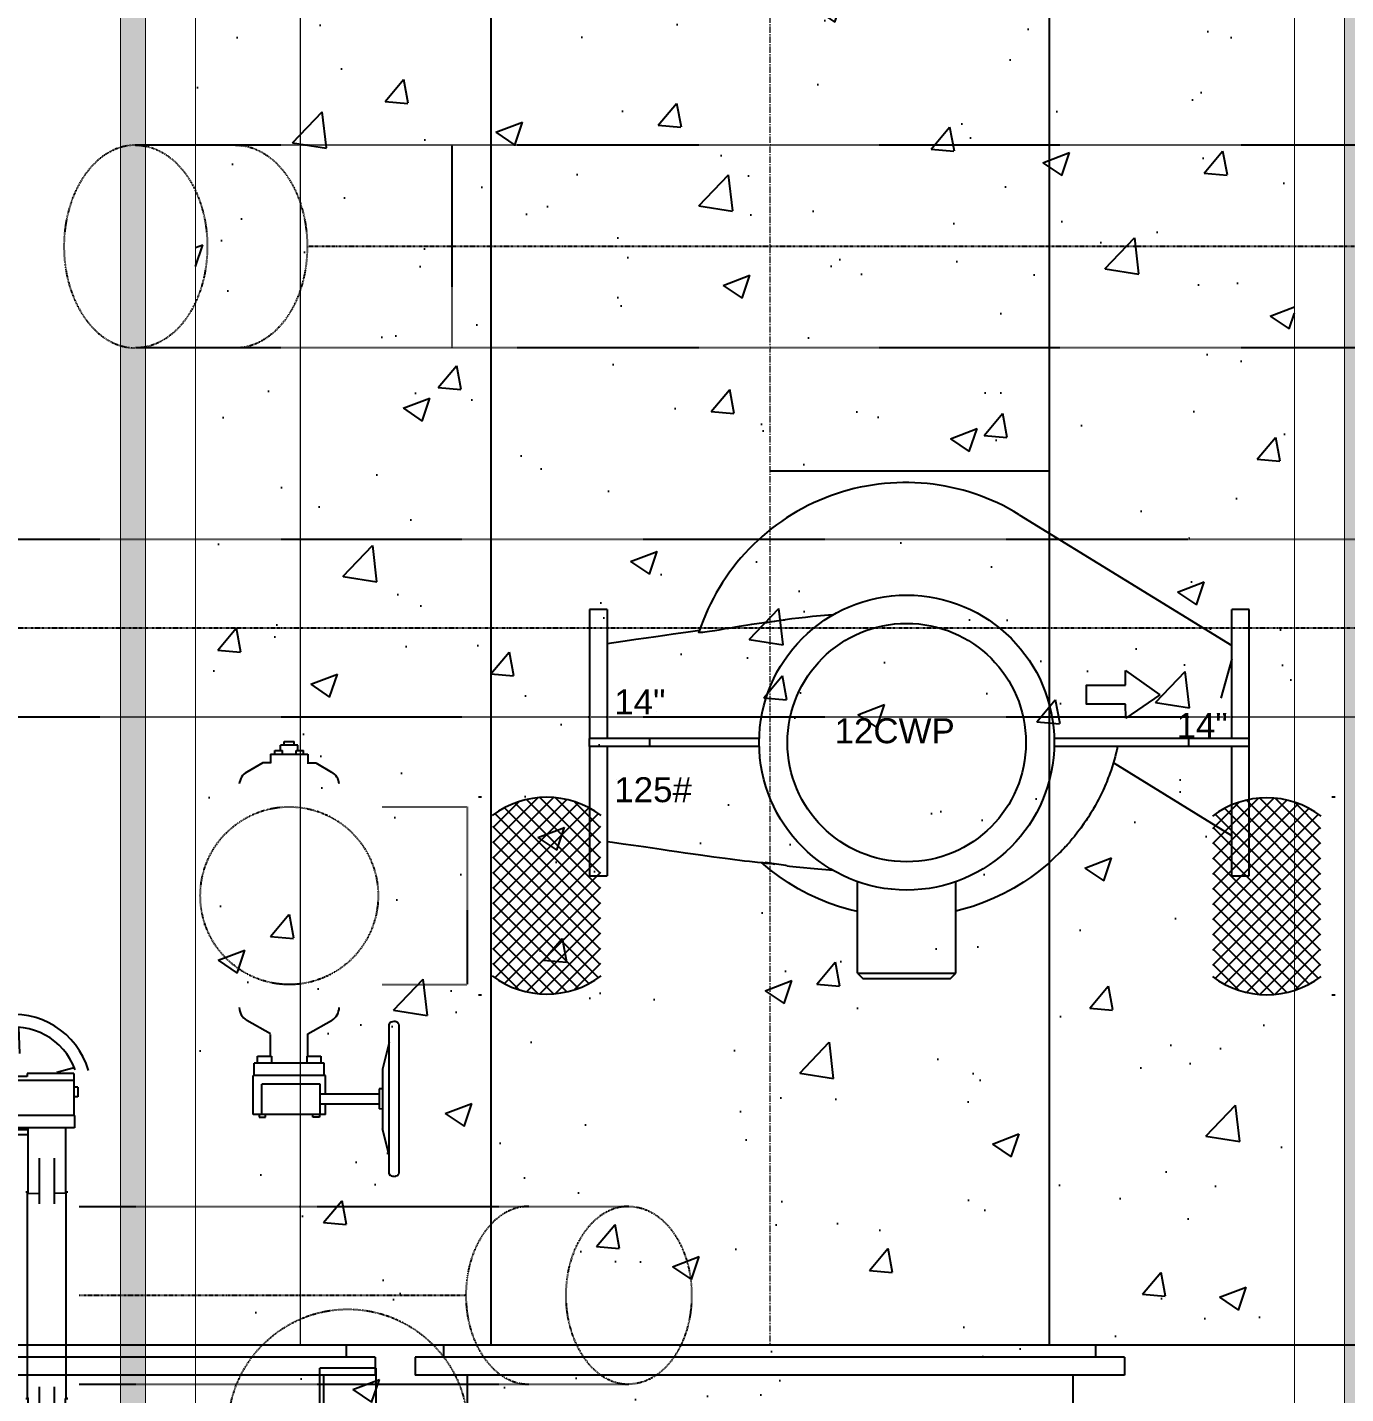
# Model space of a CAD drawing. Header units: millimetres. Extents: x -18489 to 17339, y -1599 to 10961.
# Drawn here: x -15451.8 to -15187.9, y 3256.3 to 3529.8 of the extents above; entities that cross this region are included whole.
import ezdxf

# ---------------------------------------------------------------- set-up
doc = ezdxf.new("R2010")
doc.units = ezdxf.units.MM
for name, pattern in [('188K-SM-07-F10-MECH-CHW PIPE-Y2257103$0$15P3-XFM1P40$0$15P3-XFM1P40$0$CENTER2', [1.125, 0.75, -0.125, 0.125, -0.125]), ('188K-SM-07-F10-MECH-CHW PIPE-Y2257103$0$Micron CUP L10 HVAC 2nd PIPE$0$CENTER', [2, 1.25, -0.25, 0.25, -0.25]), ('188K-SM-07-F10-MECH-CHW PIPE-Y2257103$0$Micron CUP L10 HVAC 2nd PIPE$0$JIS_02_1.0', [2, 1, -1]), ('188K-SM-07-F10-MECH-CHW PIPE-Y2257103$0$XKA01LR1-HVAC-PIPE-冷卻水-Y2225103 Shawn$0$CENTER', [2, 1.25, -0.25, 0.25, -0.25])]:
    doc.linetypes.add(name, pattern=pattern)
for name, color, linetype in [('188K-SM-03-F10-MECH-EQ-Y2257103$0$0 Xref', 8, 'Continuous'), ('188K-SM-03-F10-MECH-EQ-Y2257103$0$M-EQU-FOUNDATION', 8, 'Continuous'), ('188K-SM-03-F10-MECH-EQ-Y2257103$0$Micron CUP L10 HVAC EQU$0$M-MECH-EQU', 136, 'Continuous'), ('188K-SM-07-F10-MECH-CHW PIPE-Y2257103$0$0 XC', 8, 'Continuous'), ('188K-SM-07-F10-MECH-CHW PIPE-Y2257103$0$H-TXT', 53, 'Continuous'), ('188K-SM-07-F10-MECH-CHW PIPE-Y2257103$0$M-CWTR-12PIPE-S', 3, 'Continuous'), ('188K-SM-07-F10-MECH-CHW PIPE-Y2257103$0$Micron CUP L10 HVAC 2nd PIPE$0$0 Xref', 8, 'Continuous'), ('188K-SM-07-F10-MECH-CHW PIPE-Y2257103$0$Micron CUP L10 HVAC 2nd PIPE$0$M-P-12CHR-2nd-PIPE', 4, '188K-SM-07-F10-MECH-CHW PIPE-Y2257103$0$Micron CUP L10 HVAC 2nd PIPE$0$JIS_02_1.0'), ('188K-SM-07-F10-MECH-CHW PIPE-Y2257103$0$Micron CUP L10 HVAC 2nd PIPE$0$M-P-12CHS-2nd-PIPE', 3, '188K-SM-07-F10-MECH-CHW PIPE-Y2257103$0$Micron CUP L10 HVAC 2nd PIPE$0$JIS_02_1.0'), ('188K-SM-07-F10-MECH-CHW PIPE-Y2257103$0$Micron CUP L10 HVAC 2nd PIPE$0$M-P-2nd Cen', 8, '188K-SM-07-F10-MECH-CHW PIPE-Y2257103$0$Micron CUP L10 HVAC 2nd PIPE$0$CENTER'), ('188K-SM-07-F10-MECH-CHW PIPE-Y2257103$0$Micron CUP L10 HVAC 2nd PIPE$0$M-P-2nd-CWR-D', 202, '188K-SM-07-F10-MECH-CHW PIPE-Y2257103$0$Micron CUP L10 HVAC 2nd PIPE$0$JIS_02_1.0'), ('188K-SM-07-F10-MECH-CHW PIPE-Y2257103$0$Micron CUP L10 HVAC 2nd PIPE$0$M-VALVE', 53, 'Continuous'), ('188K-SM-07-F10-MECH-CHW PIPE-Y2257103$0$XKA01LR1-HVAC-PIPE-冷卻水-Y2225103 Shawn$0$M-P-CWR-D', 202, 'Continuous')]:
    doc.layers.add(name, color=color, linetype=linetype)
doc.layers.add('188K-SM-07-F10-MECH-CHW PIPE-Y2257103$0$XKA01LR1-HVAC-PIPE-冷卻水-Y2225103 Shawn$0$M-PIPE-CEN', color=8, linetype='188K-SM-07-F10-MECH-CHW PIPE-Y2257103$0$XKA01LR1-HVAC-PIPE-冷卻水-Y2225103 Shawn$0$CENTER', lineweight=9)
doc.styles.add('188K-SM-03-F10-MECH-EQ-Y2257103$0$Micron CUP L10 HVAC EQU$0$Standard', font='arial.ttf')

# ---------------------------------------------------------------- blocks, each defined once
blk = doc.blocks.new('188K-SM-03-F10-MECH-EQ-Y2257103$0$Micron CUP L10 HVAC EQU$0$ARROW')
for p, q in [((-0.98, 3.35), (-0.99, 4.64)), ((-0.99, 4.64), (2, 2.52)), ((2, 2.52), (-0.97, 0.46)), ((-1, 1.71), (-0.98, 1.71)), ((-0.97, 0.46), (-0.98, 1.71)), ((-0.97, 0.46), (-0.97, 0.46))]:
    blk.add_line(p, q)
blk.add_lwpolyline([(-1, 1.71), (-4.4, 1.71), (-4.4, 3.35), (-1, 3.35)])
blk = doc.blocks.new('188K-SM-03-F10-MECH-EQ-Y2257103$0$Micron CUP L10 HVAC EQU$0$A$C2DAD0999')
for p, q in [((25.4, 132.08, 0), (25.4, 128.57, 0)), ((51.27, 132.08, 0), (25.4, 132.08, 0)), ((52.87, 132.08, 0), (51.27, 132.08, 0)), ((51.27, 132.08, 0), (51.27, 120.01, 0)), ((52.87, 132.08, 0), (52.87, 120.01, 0)), ((78.74, 132.08, 0), (52.87, 132.08, 0)), ((78.74, 128.57, 0), (78.74, 132.08, 0)), ((6.45, 86.04, 0), (32.62, 128.57, 0)), ((51.27, 128.57, 0), (25.4, 128.57, 0)), ((35.31, 128.57, 0), (43.18, 126.35, 0)), ((78.74, 128.57, 0), (52.87, 128.57, 0)), ((70.72, 128.57, 0), (56.13, 104.87, 0)), ((52.87, 120.01, 0), (51.27, 120.01, 0)), ((51.27, 120.01, 0), (51.27, 93.02, 0)), ((52.87, 120.01, 0), (52.87, 93.02, 0)), ((98.25, 73.34, 0), (79.91, 73.34, 0)), ((98.25, 53.66, 0), (98.25, 73.34, 0)), ((99.38, 72.21, 0), (98.25, 73.34, 0)), ((99.38, 72.21, 0), (99.38, 54.79, 0)), ((98.25, 53.66, 0), (99.38, 54.79, 0)), ((98.25, 53.66, 0), (79.91, 53.66, 0)), ((27.75, 37.13, 0), (27.75, 37.11, 0)), ((76.39, 37.1, 0), (76.39, 37.13, 0)), ((51.27, 33.98, 0), (51.27, 12.06, 0)), ((52.87, 33.98, 0), (52.87, 12.06, 0)), ((76.11, 34.46, 0), (76.08, 34.43, 0)), ((52.87, 12.06, 0), (51.27, 12.06, 0)), ((51.27, 12.06, 0), (51.27, 0, 0)), ((52.87, 12.06, 0), (52.87, 0, 0)), ((25.4, 3.51, 0), (25.4, 0, 0)), ((25.4, 3.51, 0), (51.27, 3.51, 0)), ((52.87, 3.51, 0), (78.74, 3.51, 0)), ((78.74, 0, 0), (78.74, 3.51, 0)), ((25.4, 0, 0), (51.27, 0, 0)), ((52.87, 0, 0), (51.27, 0, 0)), ((52.87, 0, 0), (78.74, 0, 0))]:
    blk.add_line(p, q)
at = {"elevation": 0, "flags": 128}
for points in [[(52.87, 105.72), (53.57, 105.56), (54.25, 105.39), (54.92, 105.22), (55.61, 105.02), (56.25, 104.83), (56.91, 104.62), (57.59, 104.4), (58.29, 104.15), (58.68, 104.01), (59.07, 103.86), (59.49, 103.7), (59.91, 103.53), (60.35, 103.35), (60.8, 103.15), (61.13, 103.01), (61.6, 102.8), (62.14, 102.54), (62.77, 102.24), (63.46, 101.89), (63.92, 101.65), (64.33, 101.43), (64.71, 101.22), (65.06, 101.02), (65.37, 100.84), (65.65, 100.68), (65.9, 100.53), (66.25, 100.32), (66.62, 100.09), (66.99, 99.86), (67.33, 99.63), (67.67, 99.41), (67.99, 99.19), (68.3, 98.98), (69.19, 98.34), (70.03, 97.71), (70.84, 97.08), (71.37, 96.64), (71.89, 96.2), (72.01, 96.1), (72.13, 95.99), (72.24, 95.89), (72.36, 95.79), (72.48, 95.68), (72.6, 95.57), (72.72, 95.47), (72.89, 95.31), (73.19, 95.03), (73.35, 94.88), (73.64, 94.6), (73.92, 94.33), (74.16, 94.1), (75.24, 92.98), (76.18, 91.95), (77.08, 90.89), (78.11, 89.59), (79.09, 88.25), (80.01, 86.88), (81.19, 84.95), (82.27, 82.97), (83.24, 80.93), (84.1, 78.84), (84.86, 76.71), (85.5, 74.54), (85.79, 73.34)], [(85.91, 53.66), (85.57, 52.2), (84.94, 50.03), (84.2, 47.9), (83.35, 45.81), (82.39, 43.76), (81.32, 41.77), (80.16, 39.83), (78.89, 37.96), (77.53, 36.16), (76.08, 34.43)], [(26.53, 48.71), (26.59, 47.83), (26.72, 46.21), (26.86, 44.66), (27, 43.26), (27.14, 41.91), (27.31, 40.48), (27.47, 39.17)], [(76.72, 39.6), (76.78, 40.02), (76.94, 41.4), (77.1, 42.81), (77.24, 44.24), (77.37, 45.69), (77.51, 47.3), (77.61, 48.69)], [(28.07, 35.17), (27.85, 36.51), (27.52, 38.86), (27.48, 39.17)], [(76.72, 39.6), (76.69, 39.33), (76.36, 36.97), (76.07, 35.16)], [(29.21, 27.58), (28.77, 30.04), (28.38, 32.5), (28.02, 34.97), (27.76, 37.11)], [(76.08, 34.43), (76.08, 34.45), (76.08, 34.52), (76.09, 34.6), (76.1, 34.7), (76.12, 34.82), (76.13, 34.98), (76.16, 35.15), (76.18, 35.35), (76.21, 35.58), (76.23, 35.82), (76.31, 36.45), (76.38, 37.1)], [(71.86, 3.51), (72.01, 4.61), (72.32, 6.77), (72.62, 8.84), (72.9, 10.8), (73.16, 12.61), (73.41, 14.33), (73.65, 15.95), (73.87, 17.47), (74.12, 19.17), (74.35, 20.75), (74.55, 22.22), (74.74, 23.58), (74.92, 24.86), (75.08, 26.04), (75.23, 27.14), (75.36, 28.16), (75.48, 29.12), (75.6, 30.07), (75.72, 31.05), (75.84, 32.04), (76.02, 33.64), (76.11, 34.46)], [(29.21, 27.58), (29.37, 26.73), (29.53, 25.9), (29.67, 25.09), (29.77, 24.53), (29.86, 24.01), (29.93, 23.53), (29.99, 23.09), (30.03, 22.7), (30.06, 22.38), (30.06, 22.17), (30.05, 22.02), (30.03, 21.92), (29.99, 21.9)], [(29.61, 22.02), (29.74, 21.13), (29.94, 19.75), (30.15, 18.29), (30.37, 16.73), (30.62, 15.07), (30.88, 13.27), (31.16, 11.35), (31.46, 9.3), (31.77, 7.14), (32.09, 4.87), (32.28, 3.51)], [(29.99, 21.9), (29.82, 21.96), (29.69, 22), (29.63, 22.02), (29.62, 22.02)]]:
    blk.add_lwpolyline(points, dxfattribs=at)
for radius in [29.53, 23.87]:
    blk.add_circle((52.07, 63.5, 0), radius)
blk.add_arc((43.5, 63.25, 0), 43.5, 148.3969, 251.9146)
at = {"xscale": 2.286000000000058, "yscale": 2.286000000000058, "zscale": 2.286000000000058, "rotation": 90}
blk.add_blockref('188K-SM-03-F10-MECH-EQ-Y2257103$0$Micron CUP L10 HVAC EQU$0$ARROW', (48.26, 109.57, 0), dxfattribs=at)
at = {"style": '188K-SM-03-F10-MECH-EQ-Y2257103$0$Micron CUP L10 HVAC EQU$0$Standard'}
for s, p in [('14"', (51.14, 117.51, 0)), ('12CWP', (52.2, 49.06, 0)), ('125#', (64, 4.96, 0)), ('14"', (46.42, 4.96, 0))]:
    blk.add_text(s, height=5, rotation=90, dxfattribs=at).set_placement(p)
blk = doc.blocks.new('188K-SM-03-F10-MECH-EQ-Y2257103$0$Micron CUP L10 HVAC EQU')
at = {"layer": '188K-SM-03-F10-MECH-EQ-Y2257103$0$Micron CUP L10 HVAC EQU$0$M-MECH-EQU', "xscale": 10, "yscale": 10, "zscale": 10, "rotation": 270}
blk.add_blockref('188K-SM-03-F10-MECH-EQ-Y2257103$0$Micron CUP L10 HVAC EQU$0$A$C2DAD0999', (-198127.9, 27294.9, 0), dxfattribs=at)
blk = doc.blocks.new('188K-SM-03-F10-MECH-EQ-Y2257103')
at = {"layer": '188K-SM-03-F10-MECH-EQ-Y2257103$0$M-EQU-FOUNDATION'}
h = blk.add_hatch(dxfattribs=at)
h.set_pattern_fill('AR-CONC', color=256, scale=0.1)
h.set_pattern_definition([(50, (4473.521, -1210.801), (18.218467, -1.593909), [1.905, -20.955]), (355, (4473.521, -1210.8), (-3.524342, 19.105685), [1.524, -16.764058]), (100.45144, (4475.04, -1210.934), (14.694125, 17.511775), [1.619001, -17.809024]), (46.1842, (4473.521, -1205.72), (27.107904, -4.204233), [2.8575, -31.4325]), (96.63556, (4475.78, -1206.07), (23.740413, 24.742612), [2.428502, -26.71356]), (351.18415, (4473.52, -1205.72), (23.740413, 24.742612), [2.285997, -25.145973]), (21, (4476.061, -1206.991), (15.161439, -10.22652), [1.905, -20.955]), (326, (4476.061, -1206.99), (6.180203, 18.418797), [1.524, -16.764]), (71.451445, (4477.325, -1207.843), (21.341642, 8.192277), [1.619001, -17.808994]), (37.5, (4473.5214, -1210.801), (0.3088603, 8.4555039), [0, -16.5608, 0, -17.018, 0, -16.8275]), (7.5, (4473.521, -1210.801), (6.6819663, 10.0180575), [0, -9.7028, 0, -16.1798, 0, -6.4135]), (327.5, (4467.857, -1210.801), (13.5590595, -0.5728744), [0, -6.35, 0, -19.812, 0, -26.289]), (317.5, (4465.317, -1210.801), (14.812918, 2.542649), [0, -8.255, 0, -13.1572, 0, -18.669])])
h.paths.add_polyline_path([(-15188.15, 3652.46), (-15188.15, 2882.46), (-15428.15, 2882.46), (-15428.15, 3652.46)], flags=16)
h.paths.add_polyline_path([(-15183.15, 3657.46), (-15183.15, 2877.46), (-15433.15, 2877.46), (-15433.15, 3657.46)])
h = blk.add_hatch(dxfattribs=at)
h.set_pattern_fill('AR-CONC', color=256, scale=0.3)
h.set_pattern_definition([(50, (4473.52, -1210.8), (54.6554, -4.78173), [5.715, -62.865]), (355, (4473.52, -1210.8), (-10.57303, 57.31705), [4.572, -50.29218]), (100.45144, (4478.076, -1211.2), (44.08237, 52.53533), [4.857, -53.42707]), (46.1842, (4473.52, -1195.56), (81.32371, -12.6127), [8.5725, -94.2975]), (96.63556, (4480.3, -1196.61), (71.22124, 74.22784), [7.2855, -80.14068]), (351.18415, (4473.52, -1195.56), (71.22124, 74.22784), [6.858, -75.43792]), (21, (4481.14, -1199.37), (45.48432, -30.67956), [5.715, -62.865]), (326, (4481.14, -1199.37), (18.54061, 55.25639), [4.572, -50.292]), (71.45144, (4484.93, -1201.93), (64.02493, 24.57683), [4.857, -53.42698]), (37.5, (4473.521, -1210.8), (0.926581, 25.366512), [0, -49.6824, 0, -51.054, 0, -50.4825]), (7.5, (4473.52, -1210.8), (20.0459, 30.054172), [0, -29.1084, 0, -48.5394, 0, -19.2405]), (327.5, (4456.529, -1210.8), (40.677179, -1.718623), [0, -19.05, 0, -59.436, 0, -78.867]), (317.5, (4448.91, -1210.8), (44.438754, 7.62795), [0, -24.765, 0, -39.4716, 0, -56.007])])
h.paths.add_polyline_path([(-15198.15, 3642.46), (-15198.15, 2892.46), (-15418.15, 2892.46), (-15418.15, 3642.46)])
at = {"layer": '188K-SM-03-F10-MECH-EQ-Y2257103$0$M-EQU-FOUNDATION', "const_width": 0.2}
for points in [[(-15183.15, 3657.46), (-15183.15, 2877.46), (-15433.15, 2877.46), (-15433.15, 3657.46)], [(-15188.15, 3652.46), (-15188.15, 2882.46), (-15428.15, 2882.46), (-15428.15, 3652.46)], [(-15198.15, 3642.46), (-15198.15, 2892.46), (-15418.15, 2892.46), (-15418.15, 3642.46)]]:
    blk.add_lwpolyline(points, close=True, dxfattribs=at)
at = {"layer": '188K-SM-03-F10-MECH-EQ-Y2257103$0$0 Xref', "xscale": 0.1, "yscale": 0.1, "zscale": 0.1}
blk.add_blockref('188K-SM-03-F10-MECH-EQ-Y2257103$0$Micron CUP L10 HVAC EQU', (4473.52, 709.2), dxfattribs=at)
blk = doc.blocks.new('188K-SM-07-F10-MECH-CHW PIPE-Y2257103$0$A$Cad9fb321')
for p, q in [((-311.9, 710), (-275.9, 710)), ((-311.9, 710), (-311.9, -710)), ((-275.9, 710), (-275.9, -710)), ((-24, 710), (-60, 710)), ((-60, 710), (-60, -710)), ((-24, 710), (-24, -710)), ((-335.9, 652.5), (-335.9, -652.5)), ((-311.9, 652.5), (-335.9, 652.5)), ((-208.1, 643.6), (-208.1, 614.4)), ((-198.1, 651.6), (-137.8, 651.6)), ((-188, 643.6), (-188, 614.4)), ((-147.9, 643.6), (-147.9, 614.4)), ((-127.8, 643.6), (-127.8, 614.4)), ((-24, 652.5), (0, 652.5)), ((0, 652.5), (0, -652.5)), ((-275.9, 606.4), (-60, 606.4)), ((-275.9, -606.4), (-60, -606.4)), ((-188, -606.4), (-188, -708.5)), ((-147.9, -606.4), (-147.9, -708.5)), ((-311.9, -652.5), (-335.9, -652.5)), ((-24, -652.5), (0, -652.5)), ((-311.9, -710), (-275.9, -710)), ((-208.1, -708.5), (-208.1, -788.8)), ((-127.8, -708.5), (-208.1, -708.5)), ((-127.8, -708.5), (-127.8, -788.8)), ((-24, -710), (-60, -710)), ((-290.1, -788.8), (-45.8, -788.8)), ((-290.1, -788.8), (-290.1, -900.8)), ((-45.8, -788.8), (-45.8, -900.8)), ((-45.8, -900.8), (-290.1, -900.8))]:
    blk.add_line(p, q)
at = {"linetype": '188K-SM-07-F10-MECH-CHW PIPE-Y2257103$0$15P3-XFM1P40$0$15P3-XFM1P40$0$CENTER2'}
blk.add_circle((-168, -844.8), 240, dxfattribs=at)
for centre, radius, start, end in [((-198.1, 641.3), 10.3, 12.6804, 167.3196), ((-168, 622.5), 29.1, 46.3972, 133.6028), ((-137.8, 641.3), 10.3, 12.6804, 167.3196), ((-218.1, 616.7), 10.3, 270, 347.3196), ((-198.1, 616.7), 10.3, 192.6804, 347.3196), ((-168, 635.5), 29.1, 226.3972, 313.6028), ((-137.8, 616.7), 10.3, 192.6804, 347.3196), ((-117.8, 616.7), 10.3, 192.6804, 270)]:
    blk.add_arc(centre, radius, start, end)
blk = doc.blocks.new('188K-SM-07-F10-MECH-CHW PIPE-Y2257103$0$A$C57463455')
for p, q in [((752.5, 0), (-752.5, 0)), ((-752.5, -24), (-752.5, 0)), ((752.5, -24), (752.5, 0)), ((-810, -24), (-810, -60)), ((810, -24), (-810, -24)), ((810, -24), (810, -60)), ((-1000.8, -290.1), (-1000.8, -45.8)), ((-888.8, -45.8), (-1000.8, -45.8)), ((-888.8, -45.8), (-888.8, -290.1)), ((810, -60), (-810, -60)), ((-706.4, -60), (-706.4, -275.9)), ((706.4, -60), (706.4, -275.9)), ((-808.5, -127.8), (-888.8, -127.8)), ((-808.5, -208.1), (-808.5, -127.8)), ((743.6, -127.8), (714.4, -127.8)), ((-706.4, -147.9), (-808.5, -147.9)), ((743.6, -147.9), (714.4, -147.9)), ((751.6, -137.8), (751.6, -198.1)), ((-706.4, -188), (-808.5, -188)), ((743.6, -188), (714.4, -188)), ((-808.5, -208.1), (-888.8, -208.1)), ((743.6, -208.1), (714.4, -208.1)), ((-888.8, -290.1), (-1000.8, -290.1)), ((-810, -311.9), (-810, -275.9)), ((810, -275.9), (-810, -275.9)), ((810, -311.9), (810, -275.9)), ((810, -311.9), (-810, -311.9)), ((-752.5, -311.9), (-752.5, -335.9)), ((752.5, -311.9), (752.5, -335.9)), ((752.5, -335.9), (-752.5, -335.9))]:
    blk.add_line(p, q)
at = {"linetype": '188K-SM-07-F10-MECH-CHW PIPE-Y2257103$0$15P3-XFM1P40$0$15P3-XFM1P40$0$CENTER2'}
blk.add_circle((-944.8, -168), 240, dxfattribs=at)
for centre, radius, start, end in [((716.7, -117.8), 10.3, 180, 257.3196), ((716.7, -137.8), 10.3, 102.6804, 257.3196), ((741.3, -137.8), 10.3, 282.6804, 77.3196), ((735.5, -168), 29.1, 136.3972, 223.6028), ((722.5, -168), 29.1, 316.3972, 43.6028), ((716.7, -198.1), 10.3, 102.6804, 257.3196), ((741.3, -198.1), 10.3, 282.6804, 77.3196), ((716.7, -218.1), 10.3, 102.6804, 180)]:
    blk.add_arc(centre, radius, start, end)
blk = doc.blocks.new('188K-SM-07-F10-MECH-CHW PIPE-Y2257103$0$Micron CUP L10 HVAC 2nd PIPE$0$A$Cd80deb1c')
for p, q in [((22.6, 198.2), (29.1, 198.2)), ((173.2, 196.5), (51.7, 75.1)), ((142.5, 196.3), (51.7, 105.5)), ((199.7, 192.6), (51.7, 44.6)), ((267.1, 44.6), (119.1, 192.6)), ((267.1, 75.1), (145.6, 196.5)), ((267.1, 105.5), (176.3, 196.3)), ((104.1, 188.5), (51.7, 136)), ((223, 185.6), (51.7, 14.1)), ((244, 176.1), (51.7, -16.3)), ((263, 164.4), (51.7, -46.7)), ((267.1, -46.7), (55.8, 164.4)), ((267.1, -16.3), (74.7, 176.1)), ((267.1, 14.1), (95.7, 185.6)), ((267.1, 136), (214.6, 188.5)), ((267.1, 138.2), (51.7, -77.2)), ((267.1, -77.2), (51.7, 138.2)), ((267.1, 107.7), (51.7, -107.7)), ((267.1, -107.7), (51.7, 107.7)), ((267.1, 77.2), (51.7, -138.2)), ((267.1, -138.2), (51.7, 77.2)), ((263, -164.4), (51.7, 46.7)), ((267.1, 46.7), (55.8, -164.4)), ((244, -176.1), (51.7, 16.3)), ((267.1, 16.3), (74.7, -176.1)), ((223, -185.6), (51.7, -14.1)), ((267.1, -14.1), (95.7, -185.6)), ((199.7, -192.6), (51.7, -44.6)), ((267.1, -44.6), (119.1, -192.6)), ((173.2, -196.5), (51.7, -75.1)), ((267.1, -75.1), (145.6, -196.5)), ((142.5, -196.3), (51.7, -105.5)), ((267.1, -105.5), (176.3, -196.3)), ((104.1, -188.5), (51.7, -136)), ((267.1, -136), (214.6, -188.5)), ((22.6, -198.2), (29.1, -198.2))]:
    blk.add_line(p, q)
for centre, start, end in [((159.4, 16.2), 53, 127), ((159.4, -16.2), 233, 307)]:
    blk.add_arc(centre, 180.9, start, end)
blk = doc.blocks.new('188K-SM-07-F10-MECH-CHW PIPE-Y2257103$0$Micron CUP L10 HVAC 2nd PIPE$0$A$Cd87b4937')
for p, q in [((-465, 556.2), (-465, 257.8)), ((-445, 557.1), (-445, 256.9)), ((-445, 519.7), (-431.6, 467)), ((-431.6, 347), (-431.6, 467)), ((-317.5, 438), (-172.5, 438)), ((-317.5, 438), (-317.5, 417)), ((-307, 438), (-307, 377.1)), ((-305.5, 443.5), (-292.5, 443.5)), ((-305.5, 438), (-305.5, 443.5)), ((-292.5, 443.5), (-292.5, 438)), ((-184.5, 443.5), (-197.5, 443.5)), ((-197.5, 443.5), (-197.5, 438)), ((-190, 438), (-190, 377.1)), ((-184.5, 438), (-184.5, 443.5)), ((-172.5, 438), (-172.5, 360)), ((-431.6, 427.6), (-425.1, 427)), ((-425.1, 387), (-425.1, 427)), ((-307, 417), (-425.1, 417)), ((-431.6, 386.4), (-425.1, 387)), ((-307, 397), (-425.1, 397)), ((-317.5, 397), (-317.5, 360)), ((-317.5, 360), (-172.5, 360)), ((-315, 360), (-315, 335)), ((-307, 377.1), (-190, 377.1)), ((-175, 360), (-175, 335)), ((-445.1, 293.8), (-431.6, 347)), ((-315, 335), (-175, 335)), ((-308.4, 321), (-308.4, 335)), ((-280.6, 335), (-280.6, 321)), ((-209.4, 321), (-209.4, 335)), ((-181.6, 335), (-181.6, 321)), ((-280.6, 321), (-308.4, 321)), ((-282.5, 321), (-282.5, 276.9)), ((-181.6, 321), (-209.4, 321)), ((-207.5, 321), (-207.5, 277.9)), ((-282.5, 276.9), (-329.9, 249.6)), ((-207.5, 276.9), (-160.1, 249.6)), ((-298, -266), (-329.9, -247.6)), ((-281, -266), (-298, -266)), ((-282.5, -283), (-282.5, -266)), ((-209, -266), (-192, -266)), ((-207.5, -283), (-207.5, -266.1)), ((-192, -266), (-160.1, -247.6)), ((-207.5, -283), (-282.5, -283)), ((-273.7, -283), (-273.7, -290.5)), ((-258.7, -290.5), (-273.7, -290.5)), ((-262.3, -290.5), (-262.3, -301.3)), ((-258.7, -283), (-258.7, -290.5)), ((-231.3, -283), (-231.3, -290.5)), ((-216.3, -290.5), (-231.3, -290.5)), ((-227.7, -290.5), (-227.7, -301.3)), ((-216.3, -283), (-216.3, -290.5)), ((-262.3, -301.3), (-227.7, -301.3)), ((-255, -301.3), (-255, -309)), ((-235, -309), (-255, -309)), ((-235, -301.3), (-235, -309))]:
    blk.add_line(p, q)
for centre, radius, start, end in [((-453.9, 549.4), 13, 104, 148), ((-457, 537), 25, 66, 90), ((-448, 557.1), 3, 360, 66), ((-453.9, 264.6), 13, 212, 256), ((-457, 277), 25, 270, 294), ((-448, 256.9), 3, 294, 360), ((-315, 223.6), 30, 120, 180), ((-175, 223.6), 30, 360, 60), ((-315, -221.6), 30, 184, 240), ((-175, -221.6), 30, 300, 356)]:
    blk.add_arc(centre, radius, start, end)
blk = doc.blocks.new('188K-SM-07-F10-MECH-CHW PIPE-Y2257103$0$Micron CUP L10 HVAC 2nd PIPE$0$A$C0de4249f')
for p, q in [((-12.4, 480.4), (-10, 536.7)), ((11.3, 484.2), (9, 536.7)), ((-56.9, 412), (-126.7, 438)), ((-50.9, 436.7), (-120.9, 456.1)), ((26, 438), (-30, 438)), ((-30, 392.6), (-30, 438)), ((-14.5, 443.5), (-29.5, 443.5)), ((-29.5, 438), (-29.5, 443.5)), ((-14.5, 443.5), (-14.5, 438)), ((119, 444), (26, 444)), ((26, 444), (26, 438)), ((85.1, 446.4), (119.9, 456.1)), ((119, 444), (119, 360)), ((119, 430), (-7.5, 430)), ((-7.5, 360), (-7.5, 430)), ((127, 416.8), (119, 416.8)), ((127, 416.8), (127, 397.2)), ((-30, 392.6), (-7.5, 392.6)), ((127, 397.2), (119, 397.2)), ((-50.9, 358.2), (-84.4, 307.7)), ((120.7, 360), (-7.5, 360)), ((-2, 335), (-2, 360)), ((120.7, 360), (120.7, 335)), ((-32.3, 342.7), (-69, 296.5)), ((120.7, 335), (-2, 335)), ((1.5, 335), (1.5, 331)), ((27.5, 331), (1.5, 331)), ((3.5, 321), (3.5, 331)), ((27.5, 203.6), (27.5, 335)), ((102.5, 335), (102.5, 203.6)), ((27.5, 321), (3.5, 321)), ((50, 274.5), (50, 183.4)), ((80, 274.5), (80, 183.4)), ((26, 206.5), (23, 206.5)), ((26, 206.5), (26, -206.5)), ((26, 203.5), (50, 204.4)), ((104, 203.5), (80, 204.4)), ((107, 206.5), (104, 206.5)), ((104, -206.5), (104, 206.5)), ((50, -183.4), (50, -265)), ((80, -183.4), (80, -265)), ((23, -206.5), (26, -206.5)), ((27.5, -283), (27.5, -207.5)), ((102.5, -283), (102.5, -207.5)), ((104, -206.5), (107, -206.5)), ((102.5, -283), (27.5, -283)), ((37.3, -283), (37.3, -290.5)), ((50.3, -290.5), (37.3, -290.5)), ((50, -290.5), (50, -301.3)), ((50.3, -283), (50.3, -290.5)), ((79.7, -283), (79.7, -290.5)), ((79.7, -290.5), (92.7, -290.5)), ((80, -290.5), (80, -301.3)), ((92.7, -283), (92.7, -290.5)), ((50, -301.3), (80, -301.3)), ((55, -301.3), (55, -309)), ((55, -309), (75, -309)), ((75, -301.3), (75, -309))]:
    blk.add_line(p, q)
for centre, radius, start, end in [((-0.5, 407), 155, 16, 269), ((-0.5, 407), 130, 20, 268), ((21.5, -207.5), 6, 360, 41), ((108.5, -207.5), 6, 139, 180)]:
    blk.add_arc(centre, radius, start, end)
blk = doc.blocks.new('188K-SM-07-F10-MECH-CHW PIPE-Y2257103$0$Micron CUP L10 HVAC 2nd PIPE')
at = {"layer": '188K-SM-07-F10-MECH-CHW PIPE-Y2257103$0$Micron CUP L10 HVAC 2nd PIPE$0$0 Xref'}
blk.add_line((-197766.7, 27318.1), (-197207.7, 27318.1), dxfattribs=at)
at = {"layer": '188K-SM-07-F10-MECH-CHW PIPE-Y2257103$0$Micron CUP L10 HVAC 2nd PIPE$0$M-P-12CHR-2nd-PIPE'}
for p, q in [((-195245.8, 27181.1), (-202437.2, 27181.1)), ((-195245.8, 26825.1), (-202437.2, 26825.1))]:
    blk.add_line(p, q, dxfattribs=at)
at = {"layer": '188K-SM-07-F10-MECH-CHW PIPE-Y2257103$0$Micron CUP L10 HVAC 2nd PIPE$0$M-P-12CHS-2nd-PIPE'}
for p, q in [((-198542.3, 26645.7), (-198373, 26645.7)), ((-198373, 26645.7), (-198373, 26289.7)), ((-198542.3, 26289.7), (-198373, 26289.7)), ((-199149.4, 25845.7), (-198049.4, 25845.7)), ((-199149.4, 25489.7), (-198049.4, 25489.7))]:
    blk.add_line(p, q, dxfattribs=at)
blk.add_circle((-198729, 26467.7), 178, dxfattribs=at)
for centre in [(-198249.4, 25667.7), (-198049.4, 25667.7)]:
    blk.add_ellipse(centre, major_axis=(0, -178), ratio=0.707865, start_param=3.141593, end_param=6.283185, dxfattribs=at)
at = {"layer": '188K-SM-07-F10-MECH-CHW PIPE-Y2257103$0$Micron CUP L10 HVAC 2nd PIPE$0$M-P-12CHS-2nd-PIPE', "extrusion": (0, 0, -1)}
blk.add_ellipse((-198049.4, 25667.7), major_axis=(0, -178), ratio=0.707865, start_param=3.141593, end_param=6.283185, dxfattribs=at)
at = {"layer": '188K-SM-07-F10-MECH-CHW PIPE-Y2257103$0$Micron CUP L10 HVAC 2nd PIPE$0$M-P-2nd Cen'}
for p, q in [((-195322.7, 27767.3), (-198693, 27767.3)), ((-195245.8, 27003.1), (-202111.2, 27003.1)), ((-199149.4, 25667.7), (-198375.4, 25667.7))]:
    blk.add_line(p, q, dxfattribs=at)
at = {"layer": '188K-SM-07-F10-MECH-CHW PIPE-Y2257103$0$Micron CUP L10 HVAC 2nd PIPE$0$M-P-2nd-CWR-D'}
for p, q in [((-198602.8, 27970.3), (-199036.5, 27970.3)), ((-195322.7, 27970.3), (-198602.8, 27970.3)), ((-198402.8, 27564.3), (-198402.8, 27970.3)), ((-198602.8, 27564.3), (-199036.5, 27564.3)), ((-195322.7, 27564.3), (-198602.8, 27564.3))]:
    blk.add_line(p, q, dxfattribs=at)
blk.add_ellipse((-199036.5, 27767.3), major_axis=(0, -203), ratio=0.706897, start_param=3.141593, end_param=6.283185, dxfattribs=at)
at = {"layer": '188K-SM-07-F10-MECH-CHW PIPE-Y2257103$0$Micron CUP L10 HVAC 2nd PIPE$0$M-P-2nd-CWR-D', "extrusion": (0, 0, -1)}
for centre in [(-199036.5, 27767.3), (-198836.5, 27767.3)]:
    blk.add_ellipse(centre, major_axis=(0, -203), ratio=0.706897, start_param=3.141593, end_param=6.283185, dxfattribs=at)
at = {"layer": '188K-SM-07-F10-MECH-CHW PIPE-Y2257103$0$Micron CUP L10 HVAC 2nd PIPE$0$M-VALVE', "rotation": 180}
for name, p in [('188K-SM-07-F10-MECH-CHW PIPE-Y2257103$0$Micron CUP L10 HVAC 2nd PIPE$0$A$Cd87b4937', (-198974, 26467.7)), ('188K-SM-07-F10-MECH-CHW PIPE-Y2257103$0$Micron CUP L10 HVAC 2nd PIPE$0$A$Cd80deb1c', (-196612.7, 26466.5))]:
    blk.add_blockref(name, p, dxfattribs=at)
at = {"layer": '188K-SM-07-F10-MECH-CHW PIPE-Y2257103$0$Micron CUP L10 HVAC 2nd PIPE$0$M-VALVE'}
for name, p in [('188K-SM-07-F10-MECH-CHW PIPE-Y2257103$0$Micron CUP L10 HVAC 2nd PIPE$0$A$Cd80deb1c', (-198373, 26467.7)), ('188K-SM-07-F10-MECH-CHW PIPE-Y2257103$0$Micron CUP L10 HVAC 2nd PIPE$0$A$C0de4249f', (-199279.4, 25667.7))]:
    blk.add_blockref(name, p, dxfattribs=at)
blk = doc.blocks.new('188K-SM-07-F10-MECH-CHW PIPE-Y2257103')
at = {"layer": '188K-SM-07-F10-MECH-CHW PIPE-Y2257103$0$H-TXT', "color": 2, "linetype": 'Continuous'}
blk.add_line((-15065.22, 3265.97), (-15887.45, 3265.97), dxfattribs=at)
at = {"layer": '188K-SM-07-F10-MECH-CHW PIPE-Y2257103$0$M-CWTR-12PIPE-S'}
for p, q in [((-15359.05, 5707.95), (-15359.05, 3265.97)), ((-15247.25, 5707.95), (-15247.25, 3265.97))]:
    blk.add_line(p, q, dxfattribs=at)
at = {"layer": '188K-SM-07-F10-MECH-CHW PIPE-Y2257103$0$XKA01LR1-HVAC-PIPE-冷卻水-Y2225103 Shawn$0$M-P-CWR-D', "linetype": 'Continuous', "lineweight": 0}
blk.add_line((-15397.1, 3265.97), (-15397.1, 5707.95), dxfattribs=at)
at = {"layer": '188K-SM-07-F10-MECH-CHW PIPE-Y2257103$0$XKA01LR1-HVAC-PIPE-冷卻水-Y2225103 Shawn$0$M-PIPE-CEN', "linetype": '188K-SM-07-F10-MECH-CHW PIPE-Y2257103$0$XKA01LR1-HVAC-PIPE-冷卻水-Y2225103 Shawn$0$CENTER'}
blk.add_line((-15303.15, 5707.95), (-15303.15, 3265.97), dxfattribs=at)
at = {"layer": '188K-SM-07-F10-MECH-CHW PIPE-Y2257103$0$0 XC', "xscale": 0.1, "yscale": 0.1, "zscale": 0.1}
for name, p in [('188K-SM-07-F10-MECH-CHW PIPE-Y2257103$0$Micron CUP L10 HVAC 2nd PIPE', (4473.52, 709.2)), ('188K-SM-07-F10-MECH-CHW PIPE-Y2257103$0$A$C57463455', (-15463.15, 3265.97))]:
    blk.add_blockref(name, p, dxfattribs=at)
at = {"layer": '188K-SM-07-F10-MECH-CHW PIPE-Y2257103$0$0 XC', "xscale": 0.1, "yscale": 0.1, "zscale": 0.1, "rotation": 270}
blk.add_blockref('188K-SM-07-F10-MECH-CHW PIPE-Y2257103$0$A$Cad9fb321', (-15303.15, 3232.38), dxfattribs=at)

msp = doc.modelspace()

# ---------------------------------------------------------------- block references
msp.add_blockref('188K-SM-03-F10-MECH-EQ-Y2257103', (0, 0))

# ---------------------------------------------------------------- next in the draw order: block references
msp.add_blockref('188K-SM-07-F10-MECH-CHW PIPE-Y2257103', (0, 0))

doc.saveas('drawing.dxf')
